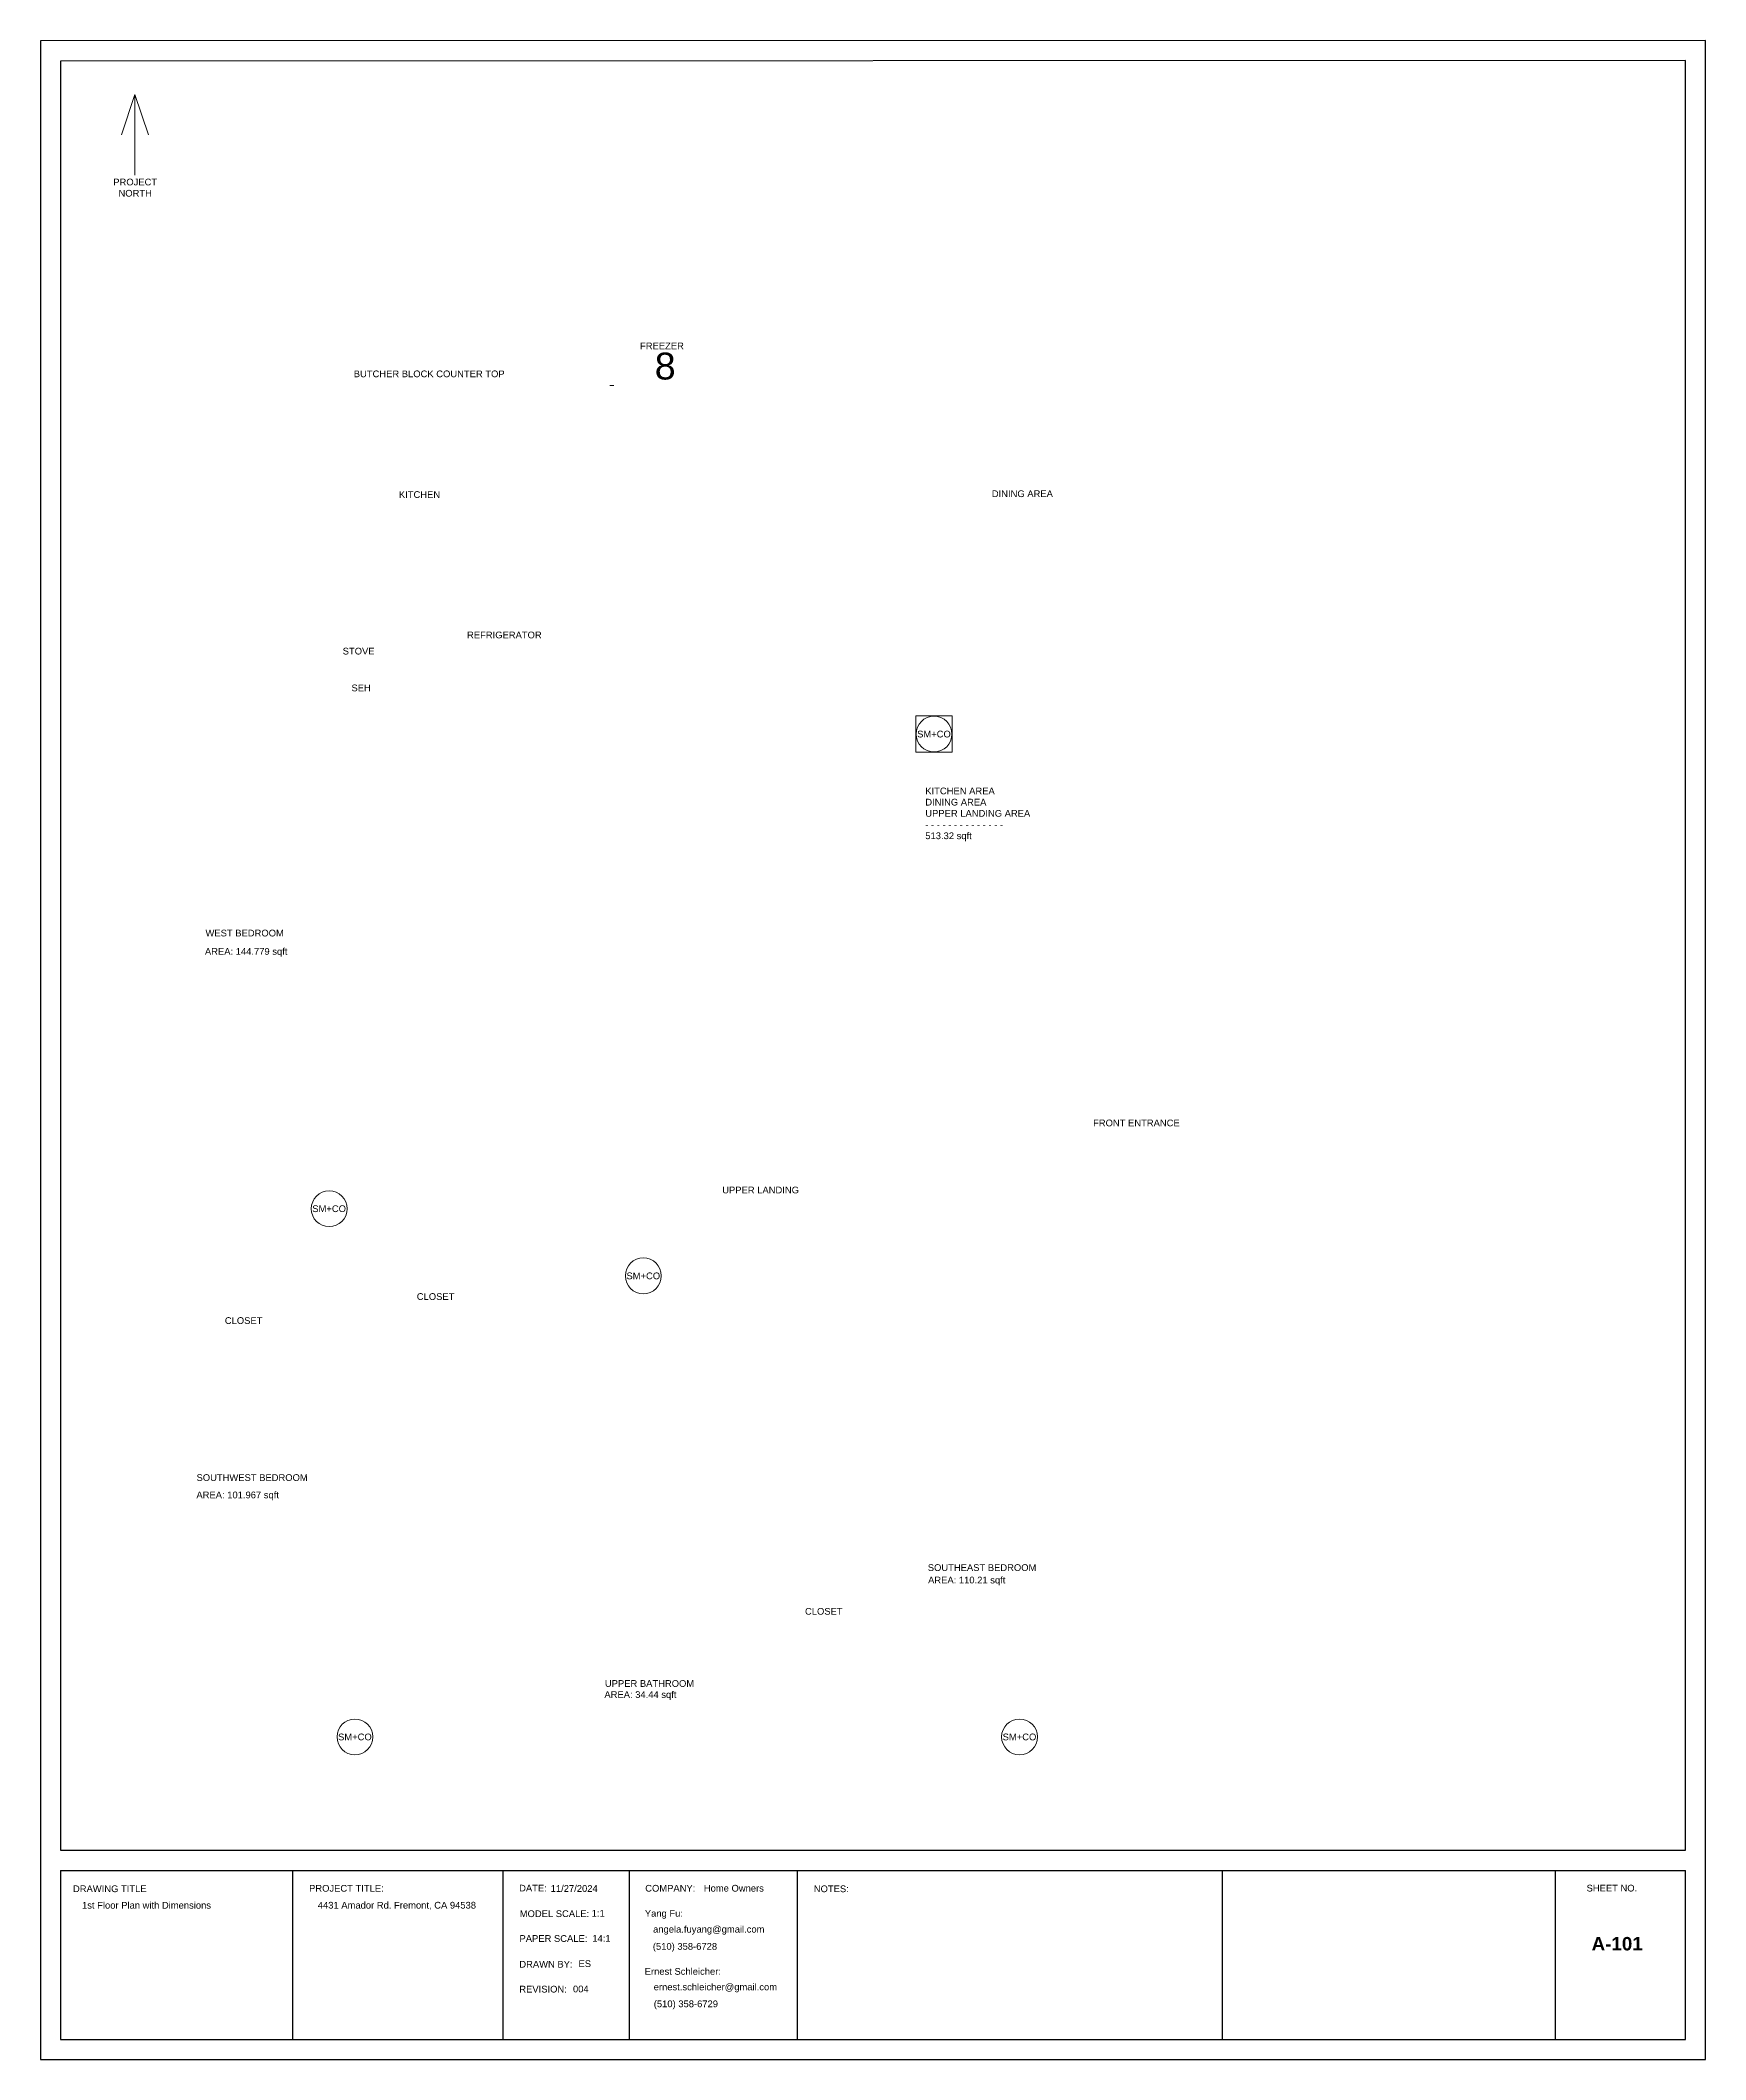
# Model space of a CAD drawing. Header units: inches. Extents: x 0 to 495, y 0 to 601.
import ezdxf

# ---------------------------------------------------------------- set-up
doc = ezdxf.new("R2010")
doc.units = ezdxf.units.IN
doc.header["$MEASUREMENT"] = 0
doc.layers.get('0').update_dxf_attribs({"color": 1, "lineweight": 9})
for name, color, linetype, lineweight in [('00-page-edge', 7, 'Continuous', 9), ('A201-Text', 7, 'Continuous', 9), ('F201-Fire-and-CO-2nd-floor', 7, 'Continuous', 9)]:
    doc.layers.add(name, color=color, linetype=linetype, lineweight=lineweight)
doc.layers.add('Title Block', color=7, linetype='Continuous')
doc.layers.add('Title Block Text', color=7, linetype='Continuous')
doc.styles.add('Large', font='Arial Bold.ttf', dxfattribs={"height": 4})
doc.styles.get("Standard").update_dxf_attribs({"font": 'Arial.ttf', "height": 2})

# ---------------------------------------------------------------- blocks, each defined once
blk = doc.blocks.new('north-arrow')
at = {"layer": '00-page-edge', "lineweight": 5}
for points in [[(-3.99, -12), (0, 0), (4, -12)], [(0, 0), (0, -12), (0, -24)]]:
    blk.add_lwpolyline(points, dxfattribs=at)
blk = doc.blocks.new('L2-First-Alert-Smoke+CO-224')
at = {"layer": 'F201-Fire-and-CO-2nd-floor', "lineweight": 5}
blk.add_circle((0, 5.33, -87.62), 5.33, dxfattribs=at)
blk.add_text('SM+CO', height=2, dxfattribs=at).set_placement((-5.02, 4.33, -87.62))
blk = doc.blocks.new('L2-First-Alert-Smoke+CO-223')
at = {"layer": 'F201-Fire-and-CO-2nd-floor', "lineweight": 5}
blk.add_circle((0, 5.33, -87.75), 5.33, dxfattribs=at)
blk.add_text('SM+CO', height=2, dxfattribs=at).set_placement((-5.02, 4.33, -87.75))
blk = doc.blocks.new('L2-First-Alert-Smoke+CO-221')
at = {"layer": 'F201-Fire-and-CO-2nd-floor', "lineweight": 5}
blk.add_circle((0, 5.33, -87.88), 5.33, dxfattribs=at)
blk.add_text('SM+CO', height=2, dxfattribs=at).set_placement((-5.02, 4.33, -87.88))
blk = doc.blocks.new('L2-First-Alert-Smoke+CO-220')
at = {"layer": 'F201-Fire-and-CO-2nd-floor', "lineweight": 5}
blk.add_circle((5.33, 0, -87.25), 5.33, dxfattribs=at)
blk.add_text('SM+CO', height=2, dxfattribs=at).set_placement((0.31, -1.01, -87.25))
blk = doc.blocks.new('ceiling-smoke+co-dining-room')
at = {"layer": 'F201-Fire-and-CO-2nd-floor', "lineweight": 5}
for p, q in [((-5.38, -5.42), (-5.38, 5.42)), ((-5.38, 5.42), (5.38, 5.42)), ((5.38, 5.42), (5.38, -5.42)), ((5.38, -5.42), (-5.38, -5.42))]:
    blk.add_line(p, q, dxfattribs=at)
blk.add_circle((0, 0), 5.33, dxfattribs=at)
blk.add_text('SM+CO', height=2, dxfattribs=at).set_placement((-5.02, -1.01))
blk = doc.blocks.new('new-2nd-floor-plan-with-electrical')
at = {"layer": 'A201-Text', "lineweight": 5}
blk.add_line((134.08, 411.96), (135.21, 411.96), dxfattribs=at)
for s, p in [('FREEZER', (143.02, 422.78)), ('BUTCHER BLOCK COUNTER TOP', (57.9, 414.46)), ('KITCHEN', (71.32, 378.56)), ('DINING AREA', (247.62, 378.81)), ('REFRIGERATOR', (91.58, 336.81)), ('STOVE', (54.61, 332)), ('SEH', (57.22, 321.06)), ('WEST BEDROOM', (13.82, 248.15)), ('AREA: 144.779 sqft', (13.64, 242.69)), ('FRONT ENTRANCE', (277.73, 191.68)), ('UPPER LANDING', (167.46, 171.73)), ('CLOSET', (76.64, 140.05)), ('CLOSET', (19.56, 132.91)), ('SOUTHWEST BEDROOM', (11.15, 86.21)), ('AREA: 101.967 sqft', (11.11, 81.05)), ('SOUTHEAST BEDROOM', (228.58, 59.44)), ('AREA: 110.21 sqft', (228.67, 55.73)), ('CLOSET', (192.07, 46.44)), ('UPPER BATHROOM', (132.57, 24.97)), ('AREA: 34.44 sqft', (132.42, 21.67))]:
    blk.add_text(s, height=2, dxfattribs=at).set_placement(p)
at = {"layer": 'A201-Text', "lineweight": -3, "insert": (147.39, 421.78), "char_height": 8, "attachment_point": 1}
blk.add_mtext('8', dxfattribs=at)
at = {"layer": 'A201-Text', "lineweight": 5, "insert": (227.84, 292.42), "char_height": 2, "width": 69.688, "attachment_point": 1}
blk.add_mtext('KITCHEN AREA\\PDINING AREA\\PUPPER LANDING AREA\\P- - - - - - - - - - - - - -\\P513.32 sqft', dxfattribs=at)
blk = doc.blocks.new('new-plan-with-electrical-all-floors')
at = {"lineweight": 5}
blk.add_blockref('new-2nd-floor-plan-with-electrical', (0, 0), dxfattribs=at)
at = {"layer": '00-page-edge', "lineweight": 5}
for name, p in [('L2-First-Alert-Smoke+CO-221', (50.59, 161.84, 87.88)), ('L2-First-Alert-Smoke+CO-220', (138.67, 147.21, 87.25)), ('L2-First-Alert-Smoke+CO-223', (58.25, 4.75, 87.75)), ('L2-First-Alert-Smoke+CO-224', (255.86, 4.75, 87.62))]:
    blk.add_blockref(name, p, dxfattribs=at)
at = {"layer": 'F201-Fire-and-CO-2nd-floor', "lineweight": 5}
blk.add_blockref('ceiling-smoke+co-dining-room', (230.43, 308.34), dxfattribs=at)

msp = doc.modelspace()

# ---------------------------------------------------------------- linework, layer by layer
for p, q in [((6, 50.27), (6, 50.27)), ((6, 50.27), (6, 50.27)), ((6, 48), (6, 48)), ((6, 48), (6, 48))]:
    msp.add_line(p, q)
at = {"layer": '00-page-edge', "lineweight": -3}
for p, q in [((495.14, 600.53), (0, 600.36)), ((0, 600.36), (0, 0)), ((489.14, 594.53), (6, 594.36)), ((489.14, 62.27), (489.14, 594.53)), ((495.14, 0), (495.14, 600.53)), ((6, 594.36), (6, 62.27)), ((6, 62.27), (489.14, 62.27)), ((0, 0), (495.14, 0))]:
    msp.add_line(p, q, dxfattribs=at)
at = {"layer": 'Title Block'}
for p, q in [((6, 56.27), (6, 6)), ((6, 56.27), (489.14, 56.27)), ((74.98, 56.27), (74.98, 6)), ((137.55, 56.27), (137.55, 6)), ((175.04, 56.27), (175.04, 6)), ((224.99, 56.27), (224.99, 6)), ((351.49, 6), (351.49, 56.27)), ((450.52, 6), (450.52, 56.27)), ((489.14, 6), (489.14, 56.27))]:
    msp.add_line(p, q, dxfattribs=at)
at = {"layer": 'Title Block', "lineweight": -3}
msp.add_line((6, 6), (489.14, 6), dxfattribs=at)

# ---------------------------------------------------------------- block references
at = {"lineweight": 5}
msp.add_blockref('new-plan-with-electrical-all-floors', (35.28, 85.89), dxfattribs=at)
at = {"layer": '00-page-edge', "lineweight": 5}
msp.add_blockref('north-arrow', (28.12, 584.44), dxfattribs=at)

# ---------------------------------------------------------------- texts
at = {"layer": '00-page-edge', "lineweight": 5, "insert": (28.19, 556.72), "char_height": 2, "width": 33.7721, "attachment_point": 5}
msp.add_mtext('PROJECT\\PNORTH', dxfattribs=at)
at = {"layer": 'Title Block Text'}
for s, p in [('DRAWING TITLE', (9.69, 49.81)), ('PROJECT TITLE:', (79.89, 49.95)), ('DATE:', (142.35, 50)), ('11/27/2024', (151.73, 49.89)), ('COMPANY:', (179.84, 49.96)), ('Home Owners', (197.27, 49.97)), ('NOTES:', (229.97, 49.8)), ('SHEET NO.', (459.74, 50)), ('1st Floor Plan with Dimensions', (12.38, 44.9)), ('4431 Amador Rd. Fremont, CA 94538', (82.48, 44.92)), ('MODEL SCALE:', (142.53, 42.39)), ('1:1', (163.92, 42.54)), ('Yang Fu:', (179.73, 42.5)), ('PAPER SCALE:', (142.46, 35.02)), ('14:1', (164.11, 35.05)), ('angela.fuyang@gmail.com', (182.18, 37.78)), ('(510) 358-6728', (182.11, 32.67)), ('DRAWN BY:', (142.41, 27.37)), ('ES', (160, 27.54)), ('Ernest Schleicher:', (179.69, 25.23)), ('REVISION:', (142.4, 19.96)), ('004', (158.36, 20.01)), ('ernest.schleicher@gmail.com', (182.36, 20.62)), ('(510) 358-6729', (182.38, 15.59))]:
    msp.add_text(s, height=2, dxfattribs=at).set_placement(p)
at = {"layer": 'Title Block Text', "style": 'Large'}
msp.add_text('A-101', height=4, dxfattribs=at).set_placement((461.23, 32.47))

doc.saveas('drawing.dxf')
